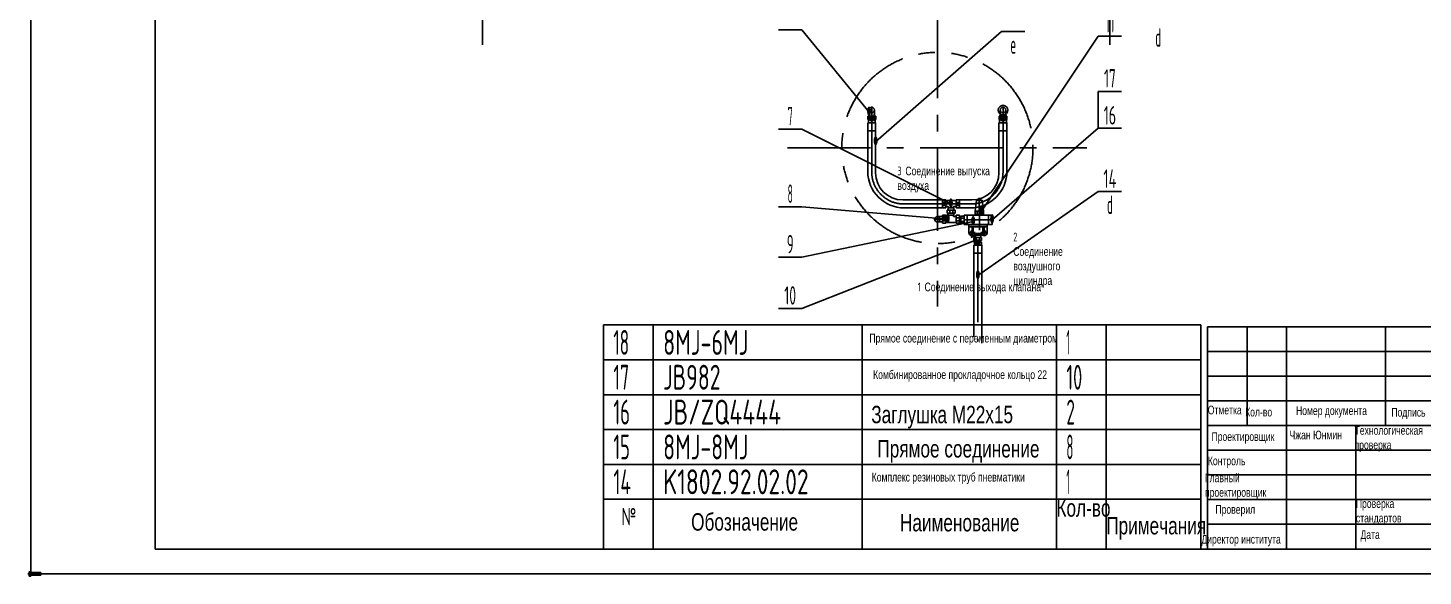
# Model space of a CAD drawing. Header units: millimetres. Extents: x -12 to 8400, y -136 to 5940.
# Drawn here: x -12 to 5593, y -9 to 2193 of the extents above; entities that cross this region are included whole.
import ezdxf
from ezdxf.enums import TextEntityAlignment as Align

# ---------------------------------------------------------------- set-up
doc = ezdxf.new("R2010")
doc.units = ezdxf.units.MM
doc.header["$LTSCALE"] = 200
doc.header["$MEASUREMENT"] = 0
doc.linetypes.add('G', pattern=[2, 1.25, -0.25, 0.25, -0.25])
doc.linetypes.add('K', pattern=[2.5, 1.25, -0.25, 0.25, -0.25, 0.25, -0.25])
for name, color, linetype in [('01', 7, 'Continuous'), ('02', 1, 'Continuous'), ('05', 4, 'G'), ('07', 6, 'K'), ('11', 3, 'Continuous'), ('THICK', 7, 'Continuous')]:
    doc.layers.add(name, color=color, linetype=linetype)
doc.styles.get("Standard").update_dxf_attribs({"font": 'isocp', "width": 0.707, "bigfont": 'intecad.shx'})

# ---------------------------------------------------------------- blocks, each defined once
blk = doc.blocks.new('*U30')
at = {"layer": '01'}
for p, q in [((-6.4, 8.8), (0, 8.8)), ((-6.4, 0), (-6.4, 8.8)), ((-6.4, 5), (0, 5)), ((-6.4, 0), (-6.4, -8.8)), ((0, 8.8), (0, 0)), ((0, 5), (40, 5)), ((14, 5), (14, 0)), ((14, -5), (14, 0)), ((40, 5), (40, 0)), ((40, -5), (40, 0)), ((-6.4, -5), (0, -5)), ((-6.4, -8.8), (0, -8.8)), ((0, -8.8), (0, 0)), ((0, -5), (40, -5))]:
    blk.add_line(p, q, dxfattribs=at)
at = {"layer": '02'}
for p, q in [((14, 4), (40, 4)), ((14, -4), (40, -4))]:
    blk.add_line(p, q, dxfattribs=at)
at = {"layer": '05'}
blk.add_line((-11.9, 0), (47.6, 0), dxfattribs=at)
blk = doc.blocks.new('*U44')
at = {"layer": '01'}
for points in [[(25, 292), (25, 5)], [(25, 5), (415, 5)]]:
    blk.add_lwpolyline(points, dxfattribs=at)
at = {"layer": '02'}
for points in [[(0, 297), (0, 0)], [(0, 0), (420, 0)]]:
    blk.add_lwpolyline(points, dxfattribs=at)
blk = doc.blocks.new('*U60')
at = {"layer": '01'}
for p, q in [((0, -140), (0, 0)), ((2400, -140), (2400, 0))]:
    blk.add_line(p, q, dxfattribs=at)
at = {"layer": '02'}
for p, q in [((0, 0), (200, 0)), ((200, -140), (200, 0)), ((200, 0), (1040, 0)), ((1040, -140), (1040, 0)), ((1040, 0), (1820, 0)), ((1820, -140), (1820, 0)), ((1820, 0), (2020, 0)), ((2020, -140), (2020, 0)), ((2020, 0), (2400, 0))]:
    blk.add_line(p, q, dxfattribs=at)
blk = doc.blocks.new('*U61')
at = {"layer": '01'}
for p, q in [((0, -140), (0, 0)), ((2400, -140), (2400, 0))]:
    blk.add_line(p, q, dxfattribs=at)
at = {"layer": '02'}
for p, q in [((0, 0), (200, 0)), ((200, -140), (200, 0)), ((200, 0), (1040, 0)), ((1040, -140), (1040, 0)), ((1040, 0), (1820, 0)), ((1820, -140), (1820, 0)), ((1820, 0), (2020, 0)), ((2020, -140), (2020, 0)), ((2020, 0), (2400, 0))]:
    blk.add_line(p, q, dxfattribs=at)
blk = doc.blocks.new('*U62')
at = {"layer": '01'}
for p, q in [((0, -140), (0, 0)), ((2400, -140), (2400, 0))]:
    blk.add_line(p, q, dxfattribs=at)
at = {"layer": '02'}
for p, q in [((0, 0), (200, 0)), ((200, -140), (200, 0)), ((200, 0), (1040, 0)), ((1040, -140), (1040, 0)), ((1040, 0), (1820, 0)), ((1820, -140), (1820, 0)), ((1820, 0), (2020, 0)), ((2020, -140), (2020, 0)), ((2020, 0), (2400, 0))]:
    blk.add_line(p, q, dxfattribs=at)
blk = doc.blocks.new('*U63')
at = {"layer": '01'}
for p, q in [((0, -140), (0, 0)), ((2400, -140), (2400, 0))]:
    blk.add_line(p, q, dxfattribs=at)
at = {"layer": '02'}
for p, q in [((0, 0), (200, 0)), ((200, -140), (200, 0)), ((200, 0), (1040, 0)), ((1040, -140), (1040, 0)), ((1040, 0), (1820, 0)), ((1820, -140), (1820, 0)), ((1820, 0), (2020, 0)), ((2020, -140), (2020, 0)), ((2020, 0), (2400, 0))]:
    blk.add_line(p, q, dxfattribs=at)
blk = doc.blocks.new('*U64')
at = {"layer": '01'}
for p, q in [((0, -140), (0, 0)), ((0, 0), (200, 0)), ((200, 0), (1040, 0)), ((1040, 0), (1820, 0)), ((1820, 0), (2020, 0)), ((2020, 0), (2400, 0)), ((2400, -140), (2400, 0))]:
    blk.add_line(p, q, dxfattribs=at)
at = {"layer": '02'}
for p, q in [((200, -140), (200, 0)), ((1040, -140), (1040, 0)), ((1820, -140), (1820, 0)), ((2020, -140), (2020, 0))]:
    blk.add_line(p, q, dxfattribs=at)

msp = doc.modelspace()

# ---------------------------------------------------------------- linework, layer by layer
at = {"layer": '01', "ltscale": 1.333333}
for p, q in [((3367.3, 1846.6), (3367.3, 1863.5)), ((3388.8, 1846.6), (3388.8, 1863.5)), ((3894.6, 1846.6), (3894.6, 1863.5)), ((3916.1, 1846.6), (3916.1, 1863.5)), ((3362.1, 1838.3), (3394.1, 1838.3)), ((3362.1, 1825.5), (3362.1, 1838.3)), ((3364.4, 1812.7), (3364.4, 1825.5)), ((3367.3, 1846.6), (3367.3, 1831.2)), ((3367.3, 1846.6), (3367.3, 1831.2)), ((3367.3, 1831.2), (3368.8, 1829.7)), ((3387.3, 1829.7), (3368.8, 1829.7)), ((3387.3, 1825.1), (3368.8, 1825.1)), ((3368.8, 1825.1), (3371.2, 1822)), ((3385, 1822), (3371.2, 1822)), ((3372, 1825.5), (3372, 1838.3)), ((3384.1, 1825.5), (3384.1, 1838.3)), ((3387.3, 1825.1), (3385, 1822)), ((3388.8, 1831.2), (3387.3, 1829.7)), ((3388.8, 1846.6), (3388.8, 1831.2)), ((3388.8, 1846.6), (3388.8, 1831.2)), ((3391.7, 1812.7), (3391.7, 1825.5)), ((3394.1, 1825.5), (3394.1, 1838.3)), ((3889.4, 1825.5), (3889.4, 1838.3)), ((3889.4, 1838.3), (3921.4, 1838.3)), ((3891.7, 1812.7), (3891.7, 1825.5)), ((3894.6, 1846.6), (3894.6, 1831.2)), ((3894.6, 1846.6), (3894.6, 1831.2)), ((3894.6, 1831.2), (3896.1, 1829.7)), ((3914.6, 1829.7), (3896.1, 1829.7)), ((3914.6, 1825.1), (3896.1, 1825.1)), ((3896.1, 1825.1), (3898.5, 1822)), ((3912.3, 1822), (3898.5, 1822)), ((3899.3, 1825.5), (3899.3, 1838.3)), ((3911.4, 1825.5), (3911.4, 1838.3)), ((3914.6, 1825.1), (3912.3, 1822)), ((3916.1, 1831.2), (3914.6, 1829.7)), ((3916.1, 1846.6), (3916.1, 1831.2)), ((3916.1, 1846.6), (3916.1, 1831.2)), ((3919, 1812.7), (3919, 1825.5)), ((3921.4, 1825.5), (3921.4, 1838.3)), ((3361.8, 1780.6), (3393.7, 1780.6)), ((3889.1, 1780.6), (3921, 1780.6)), ((3502.5, 1502.3), (3675.3, 1502.3)), ((3509, 1470.3), (3675.3, 1470.3)), ((3662.5, 1492.3), (3675.3, 1492.3)), ((3662.5, 1480.3), (3675.3, 1480.3)), ((3675.3, 1470.3), (3675.3, 1502.3)), ((3675.3, 1499.9), (3717.4, 1499.9)), ((3685.4, 1475.7), (3675.3, 1475.7)), ((3681.4, 1461.9), (3681.4, 1449.1)), ((3684.5, 1461.9), (3684.5, 1470.3)), ((3684.5, 1470.3), (3707.6, 1470.3)), ((3685.4, 1470.3), (3685.4, 1475.7)), ((3691.4, 1461.9), (3691.4, 1449.1)), ((3703.4, 1461.9), (3703.4, 1449.1)), ((3706.7, 1475.7), (3717.4, 1475.7)), ((3706.7, 1470.3), (3706.7, 1475.7)), ((3707.6, 1470.3), (3707.6, 1461.9)), ((3713.4, 1461.9), (3713.4, 1449.1)), ((3780.3, 1502.3), (3717.4, 1502.3)), ((3717.4, 1470.3), (3717.4, 1502.3)), ((3730.2, 1492.3), (3717.4, 1492.3)), ((3730.2, 1480.3), (3717.4, 1480.3)), ((3773.8, 1470.3), (3717.4, 1470.3)), ((3658.6, 1435.5), (3641.7, 1435.5)), ((3658.6, 1414), (3641.7, 1414)), ((3658.6, 1435.5), (3674, 1435.5)), ((3658.6, 1435.5), (3674, 1435.5)), ((3662.5, 1440.7), (3675.3, 1440.7)), ((3662.5, 1430.7), (3675.3, 1430.7)), ((3662.5, 1418.7), (3675.3, 1418.7)), ((3662.5, 1408.7), (3675.3, 1408.7)), ((3675.3, 1440.7), (3675.3, 1408.7)), ((3685.4, 1435.3), (3675.3, 1435.3)), ((3675.3, 1411.2), (3717.4, 1411.2)), ((3684.5, 1449.1), (3684.5, 1440.7)), ((3684.5, 1440.7), (3707.6, 1440.7)), ((3685.4, 1440.7), (3685.4, 1435.3)), ((3706.7, 1440.7), (3706.7, 1435.3)), ((3706.7, 1435.3), (3717.4, 1435.3)), ((3707.6, 1440.7), (3707.6, 1449.1)), ((3717.4, 1440.7), (3717.4, 1408.7)), ((3730.2, 1440.7), (3717.4, 1440.7)), ((3730.2, 1430.7), (3717.4, 1430.7)), ((3730.2, 1418.7), (3717.4, 1418.7)), ((3730.2, 1408.7), (3717.4, 1408.7)), ((3736.2, 1432.9), (3730.2, 1432.9)), ((3736.2, 1410.9), (3730.2, 1410.9)), ((3861.6, 1441.8), (3749, 1441.8)), ((3749, 1403.4), (3749, 1441.8)), ((3861.6, 1403.4), (3749, 1403.4)), ((3761.5, 1403.4), (3761.5, 1441.8)), ((3768.2, 1402.1), (3768.2, 1403.4)), ((3768.2, 1394.4), (3768.2, 1402.1)), ((3842.4, 1402.1), (3768.2, 1402.1)), ((3842.4, 1371.4), (3842.4, 1403.4)), ((3847.3, 1403.4), (3847.3, 1441.8)), ((3861.6, 1403.4), (3861.6, 1441.8)), ((3768.2, 1371.4), (3768.2, 1394.4)), ((3842.4, 1394.4), (3768.2, 1394.4)), ((3786.1, 1367.5), (3786.1, 1394.4)), ((3824.5, 1367.5), (3786.1, 1367.5)), ((3818.5, 1367.5), (3792.1, 1367.5)), ((3792.1, 1351.9), (3792.1, 1360.3)), ((3816, 1360.3), (3792.1, 1360.3)), ((3795.7, 1367.5), (3795.7, 1360.3)), ((3813.1, 1367.5), (3813.1, 1360.3)), ((3816, 1351.9), (3816, 1360.3)), ((3824.5, 1367.5), (3824.5, 1394.4)), ((3792.8, 1333.1), (3792.8, 1339.1)), ((3814.8, 1333.1), (3814.8, 1339.1)), ((3788.1, 1288.2), (3820.1, 1288.2))]:
    msp.add_line(p, q, dxfattribs=at)
at = {"layer": '01', "color": 7, "linetype": 'Continuous', "ltscale": 1.333333}
for p, q in [((3393.7, 1812.7), (3361.8, 1812.7)), ((3361.8, 1812.7), (3361.8, 1617.5)), ((3394.1, 1825.5), (3362.1, 1825.5)), ((3368.8, 1829.7), (3368.8, 1825.1)), ((3387.3, 1829.7), (3387.3, 1825.1)), ((3393.7, 1812.7), (3393.7, 1611.1)), ((3889.1, 1812.7), (3889.1, 1611.1)), ((3921, 1812.7), (3889.1, 1812.7)), ((3921.4, 1825.5), (3889.4, 1825.5)), ((3896.1, 1829.7), (3896.1, 1825.1)), ((3914.6, 1829.7), (3914.6, 1825.1)), ((3921, 1812.7), (3921, 1617.5)), ((3662.5, 1502.3), (3662.5, 1470.3)), ((3713.4, 1461.9), (3681.4, 1461.9)), ((3713.4, 1461.9), (3681.4, 1461.9)), ((3713.4, 1461.9), (3681.4, 1461.9)), ((3730.2, 1502.3), (3730.2, 1470.3)), ((3793.5, 1457.9), (3798.5, 1501.7)), ((3793.5, 1457.9), (3826.8, 1457.9)), ((3793.5, 1443.2), (3793.5, 1457.9)), ((3798.5, 1501.7), (3821.9, 1501.7)), ((3801.8, 1443.2), (3801.8, 1457.9)), ((3810.2, 1443.2), (3810.2, 1511.1)), ((3818.5, 1443.2), (3818.5, 1457.9)), ((3826.8, 1457.9), (3821.9, 1501.7)), ((3826.8, 1443.2), (3826.8, 1457.9)), ((3662.5, 1408.7), (3662.5, 1440.7)), ((3713.4, 1449.1), (3681.4, 1449.1)), ((3730.2, 1408.7), (3730.2, 1440.7)), ((3736.2, 1408.5), (3736.2, 1436.6)), ((3736.2, 1436.6), (3749, 1436.6)), ((3736.2, 1429.6), (3749, 1429.6)), ((3736.2, 1415.5), (3749, 1415.5)), ((3736.2, 1408.5), (3749, 1408.5)), ((3749, 1408.5), (3749, 1436.6)), ((3793.5, 1443.2), (3826.8, 1443.2)), ((3794, 1443.2), (3826.4, 1443.2)), ((3794, 1443.2), (3826.4, 1443.2)), ((3790.4, 1351.9), (3790.4, 1339.1)), ((3790.4, 1351.9), (3818.4, 1351.9)), ((3797.4, 1351.9), (3797.4, 1339.1)), ((3811.4, 1351.9), (3811.4, 1339.1)), ((3818.4, 1351.9), (3818.4, 1339.1)), ((3788.1, 1320.3), (3788.1, 952.5)), ((3820.1, 1320.3), (3788.1, 1320.3)), ((3790.4, 1339.1), (3818.4, 1339.1)), ((3790.4, 1333.1), (3790.4, 1320.3)), ((3790.4, 1333.1), (3818.4, 1333.1)), ((3790.4, 1320.3), (3818.4, 1320.3)), ((3797.4, 1333.1), (3797.4, 1320.3)), ((3811.4, 1333.1), (3811.4, 1320.3)), ((3818.4, 1333.1), (3818.4, 1320.3)), ((3820.1, 1320.3), (3820.1, 926.6))]:
    msp.add_line(p, q, dxfattribs=at)
at = {"layer": '01'}
for p, q in [((2300, 300), (2300, 100)), ((4700, 300), (4700, 100))]:
    msp.add_line(p, q, dxfattribs=at)
at = {"layer": '01', "color": 1}
for p, q in [((2300, 300), (4700, 300)), ((2500, 300), (2500, 100)), ((3340, 300), (3340, 100)), ((4120, 300), (4120, 100)), ((4320, 300), (4320, 100))]:
    msp.add_line(p, q, dxfattribs=at)
at = {"layer": '01', "ltscale": 1.333333}
msp.add_lwpolyline([(3820, 1441.8), (3801.6, 1441.8), (3801.6, 1443.2), (3820, 1443.2)], close=True, dxfattribs=at)
for centre, radius in [((3378.1, 1863.5), 10.8), ((3905.4, 1863.5), 19), ((3905.4, 1863.5), 10.8), ((3641.7, 1424.7), 10.8)]:
    msp.add_circle(centre, radius, dxfattribs=at)
for centre, radius, start, end in [((3509, 1617.5), 147.2, 180, 270), ((3502.5, 1611.1), 108.8, 180, 270), ((3773.8, 1617.5), 147.2, 270, 0), ((3780.3, 1611.1), 108.8, 270, 0), ((3781, 1371.4), 12.8, 180, 342.5424), ((3781, 1371.4), 6.08, 32.6369, 327.3631), ((3829.6, 1371.4), 12.8, 197.4576, 0), ((3829.6, 1371.4), 6.08, 212.6369, 147.3631)]:
    msp.add_arc(centre, radius, start, end, dxfattribs=at)
at = {"layer": '01'}
msp.add_point((4700, 100), dxfattribs=at)
at = {"layer": '02', "ltscale": 1.333333}
for p, q in [((3097, 2186.4), (3004, 2186.4)), ((3367.3, 1855), (3097, 2186.4)), ((3393.7, 1736.3), (3899.9, 2179.3)), ((3818.5, 1457.9), (4288.3, 2160.1)), ((3899.9, 2179.3), (3992.9, 2179.3)), ((4288.3, 2160.1), (4381.3, 2160.1)), ((4288.3, 1790.1), (4288.3, 1938.6)), ((4288.3, 1938.6), (4381.3, 1938.6)), ((3368.8, 1829.7), (3368.8, 1846.6)), ((3387.3, 1829.7), (3387.3, 1846.6)), ((3896.1, 1829.7), (3896.1, 1846.6)), ((3914.6, 1829.7), (3914.6, 1846.6)), ((3097, 1786.8), (3004, 1786.8)), ((3696, 1486.3), (3097, 1786.8)), ((3861.6, 1422.6), (4288.3, 1790.1)), ((4288.3, 1790.1), (4381.3, 1790.1)), ((3804.4, 1198.5), (4288.3, 1535.8)), ((4288.3, 1535.8), (4381.3, 1535.8)), ((3097, 1475.2), (3004, 1475.2)), ((3683.2, 1424.7), (3097, 1475.2)), ((3785.5, 1415.3), (3097, 1272.7)), ((3792.8, 1339.1), (3097, 1066.8)), ((3097, 1272.7), (3004, 1272.7)), ((3097, 1066.8), (3004, 1066.8))]:
    msp.add_line(p, q, dxfattribs=at)
at = {"layer": '05', "color": 4, "linetype": 'G', "ltscale": 1.333333}
for p, q in [((3641.7, 2244.3), (3641.7, 1074.5)), ((3378.1, 1877.5), (3378.1, 1849.4)), ((3378.1, 1822), (3378.1, 1854.2)), ((3905.4, 1877.5), (3905.4, 1849.4)), ((3905.4, 1822), (3905.4, 1854.2)), ((3039.3, 1711.2), (4241.8, 1711.2)), ((3777.4, 1486.3), (3506.1, 1486.3)), ((3810.8, 1477.6), (3810.8, 1381.1)), ((3627.7, 1424.7), (3655.8, 1424.7)), ((3683.2, 1424.7), (3650.9, 1424.7)), ((3861.6, 1422.6), (3749, 1422.6)), ((3793.8, 1371.4), (3768.2, 1371.4)), ((3781, 1360.9), (3781, 1394.4)), ((3842.4, 1371.4), (3816.8, 1371.4)), ((3829.6, 1360.9), (3829.6, 1394.4))]:
    msp.add_line(p, q, dxfattribs=at)
at = {"layer": '05', "ltscale": 1.333333}
for p, q in [((3378.1, 1836.4), (3378.1, 1614.3)), ((3905.4, 1836.4), (3905.4, 1614.3)), ((3804.4, 1344.1), (3804.4, 933.6))]:
    msp.add_line(p, q, dxfattribs=at)
at = {"layer": '05', "color": 4, "linetype": 'G', "ltscale": 1.333333}
for centre, start, end in [((3506.1, 1614.3), 180, 270), ((3777.4, 1614.3), 270, 0)]:
    msp.add_arc(centre, 128, start, end, dxfattribs=at)
at = {"layer": '07', "ltscale": 1.333333}
for p, q in [((1813.8, 2898.7), (1813.8, 2125.8)), ((4334.1, 2898.7), (4334.1, 2125.8))]:
    msp.add_line(p, q, dxfattribs=at)
at = {"layer": '07', "color": 6, "linetype": 'K', "ltscale": 1.333333}
msp.add_circle((3641.7, 1711.2), 384, dxfattribs=at)
at = {"layer": 'THICK'}
for p, q in [((4727.2, 993.2), (4727.2, 100)), ((4727.2, 993.2), (8300, 993.2)), ((4886, 992.8), (4886, 993.2)), ((4886, 596.2), (4886, 993.2)), ((5044.8, 100), (5044.8, 993.2)), ((5441.8, 596.2), (5441.8, 993.2)), ((4727.2, 695.5), (5918.2, 695.5)), ((4727.2, 596.2), (5918.2, 596.2)), ((5322.7, 100), (5322.7, 596.2)), ((4727.2, 100), (8300, 100))]:
    msp.add_line(p, q, dxfattribs=at)
at = {"layer": 'THICK', "color": 3}
for p, q in [((4727.2, 893.9), (5918.2, 893.9)), ((4727.2, 794.7), (5918.2, 794.7)), ((4727.2, 497), (5918.2, 497)), ((4727.2, 397.7), (5918.2, 397.7)), ((4727.2, 298.5), (5918.2, 298.5)), ((4727.2, 199.2), (5918.2, 199.2))]:
    msp.add_line(p, q, dxfattribs=at)
for p in [(4727.2, 199.2), (4727.2, 100)]:
    msp.add_point(p, dxfattribs=at)

# ---------------------------------------------------------------- block references
at = {"layer": '01', "xscale": 20, "yscale": 20, "zscale": 20}
msp.add_blockref('*U44', (0, 0), dxfattribs=at)
at = {"layer": '01'}
for name, p in [('*U64', (2300, 1000)), ('*U63', (2300, 860)), ('*U62', (2300, 720)), ('*U61', (2300, 580)), ('*U60', (2300, 440))]:
    msp.add_blockref(name, p, dxfattribs=at)
at = {"layer": '01', "ltscale": 1.333333}
msp.add_blockref('*U30', (0, 0), dxfattribs=at)

# ---------------------------------------------------------------- texts
at = {"layer": '01', "attachment_point": 1}
for s, insert, char_height in [('{\\C3;3 \\fArial|b0|i0|c204|p34;Соединение выпуска\\Pвоздуха}', (3481, 1636.2), 35), ('{\\C3;1 \\fArial|b0|i0|c204|p34;Соединение выхода клапана}', (3562.9, 1170.4), 35), ('{\\fArial|b0|i0|c204|p34;\\C3;Прямое соединение с переменным диаметром}', (3368.6, 964.5), 35), ('{\\fArial|b0|i0|c204|p34;\\C3;Комбинированное прокладочное кольцо 22}', (3383.6, 818), 35), ('{\\fArial|b0|i0|c204|p34;\\C3;Заглушка М22х15}', (3376.1, 675.3), 70), ('{\\fArial|b0|i0|c204|p34;Номер документа}', (5082.4, 673.4), 35), ('{\\fArial|b0|i0|c204|p34;Кол-во}', (4878.1, 667.6), 35), ('{\\fArial|b0|i0|c204|p34;Проектировщик}', (4743, 569.1), 35), ('{\\fArial|b0|i0|c204|p34;\\C3;Чжан Юнмин}', (5056.6, 575.6), 35), ('{\\fArial|b0|i0|c204|p34;\\C3;Прямое соединение}', (3400.6, 537.7), 70), ('{\\fArial|b0|i0|c204|p34;\\C3;Комплекс резиновых труб пневматики}', (3378, 406.2), 35), ('{\\fArial|b0|i0|c204|p34;Главный\\Pпроектировщик}', (4716.7, 403.2), 35), ('{\\fArial|b0|i0|c204|p34;Проверка\\Pстандартов}', (5322.9, 300.2), 35), ('{\\Fisocp,intecad|c204;№}', (2372.7, 264.9), 70), ('{\\fArial|b0|i0|c204|p34;Обозначение}', (2652.4, 243.9), 70), ('{\\fArial|b0|i0|c204|p34;Примечания}', (4320, 228.8), 70), ('{\\fArial|b0|i0|c204|p34;Дата}', (5341.4, 175.1), 35), ('{\\fArial|b0|i0|c204|p34;Директор института}', (4702.2, 156.8), 35)]:
    msp.add_mtext(s, dxfattribs=dict(at, insert=insert, char_height=char_height))
for s, insert, char_height, width in [('{\\Fisocp,intecad|c204;\\C3;2 \\fArial|b0|i0|c204|p34;Соединение воздушного цилиндра}', (3946.8, 1371.1), 35, 1.488), ('{\\fArial|b0|i0|c204|p34;Отметка}', (4728.1, 675.9), 35, 0.824), ('{\\fArial|b0|i0|c204|p34;Подпись}', (5465.4, 666.8), 35, 0.824), ('{\\fArial|b0|i0|c204|p34;Технологическая\\Pпроверка}', (5317.5, 594.1), 35, 1.318), ('{\\fArial|b0|i0|c204|p34;Контроль}', (4728.5, 471.6), 35, 1.318), ('{\\fArial|b0|i0|c204|p34;Кол-во}', (4120, 300), 70, 8.185452315956354e-12), ('{\\fArial|b0|i0|c204|p34;Наименование}', (3491.3, 240.9), 70, 3.007), ('{\\fArial|b0|i0|c204|p34;Проверил}', (4758.8, 276.6), 35, 1.318)]:
    msp.add_mtext(s, dxfattribs=dict(at, insert=insert, char_height=char_height, width=width))
at = {"layer": '02', "ltscale": 1.333333, "width": 0.605172}
for p, p2 in [((3358.3, 1840), (3376.3, 1840)), ((3384.7, 1721.3), (3402.7, 1721.3)), ((3687, 1471.3), (3705, 1471.3)), ((3809.5, 1442.9), (3827.5, 1442.9)), ((3674.2, 1409.7), (3692.2, 1409.7)), ((3776.5, 1400.3), (3794.5, 1400.3)), ((3852.6, 1407.6), (3870.6, 1407.6)), ((3783.8, 1324.1), (3801.8, 1324.1)), ((3795.4, 1183.5), (3813.4, 1183.5))]:
    msp.add_text('●', height=30, dxfattribs=at).set_placement(p, p2, align=Align.FIT)
at = {"layer": '11', "ltscale": 1.333333}
for s, height, width, p, p2 in [('11', 74.25, 0.582235, (4316.5, 2175.1), (4353.2, 2175.1)), ('d', 74.2, 0.560771, (4517.4, 2118.1), (4540.3, 2118.1)), ('e', 74.2, 0.554116, (3935.1, 2090), (3957.7, 2090)), ('17', 74.25, 0.606, (4311.2, 1953.6), (4358.5, 1953.6)), ('7', 74.2, 0.514182, (3040, 1801.8), (3061, 1801.8)), ('16', 74.25, 0.610556, (4309.9, 1805.1), (4359.8, 1805.1)), ('14', 74.25, 0.614783, (4308.6, 1550.8), (4361.1, 1550.8)), ('8', 74.2, 0.514182, (3040, 1490.2), (3061, 1490.2)), ('d', 74.2, 0.560771, (4323.4, 1446.5), (4346.3, 1446.5)), ('9', 74.2, 0.579528, (3037.1, 1287.7), (3063.9, 1287.7)), ('10', 74.25, 0.606076, (3026.8, 1081.8), (3074.1, 1081.8))]:
    msp.add_text(s, height=height, dxfattribs=dict(at, width=width)).set_placement(p, p2, align=Align.FIT)
at = {"layer": '11'}
for s, width, p, p2 in [('18', 0.606, (2340, 880), (2403.6, 880)), ('8MJ-6MJ', 0.685754, (2540, 880), (2882.3, 880)), ('1', 0.404, (4160, 880), (4174.1, 880)), ('17', 0.606, (2340, 740), (2403.6, 740)), ('JB982', 0.675933, (2540, 740), (2770.7, 740)), ('10', 0.606076, (4160, 740), (4223.7, 740)), ('16', 0.610556, (2340, 600), (2407.1, 600)), ('JB/ZQ4444', 0.691518, (2540, 600), (3013.7, 600)), ('2', 0.562593, (4160, 600), (4194.3, 600)), ('15', 0.609833, (2340, 460), (2406.6, 460)), ('8MJ-8MJ', 0.685754, (2540, 460), (2882.3, 460)), ('8', 0.514182, (4160, 460), (4188.3, 460)), ('14', 0.614783, (2340, 320), (2410.7, 320)), ('K1802.92.02.02', 0.694403, (2540, 320), (3124.6, 320)), ('1', 0.404, (4160, 320), (4174.1, 320))]:
    msp.add_text(s, height=100, dxfattribs=dict(at, width=width)).set_placement(p, p2, align=Align.FIT)

doc.saveas('drawing.dxf')
